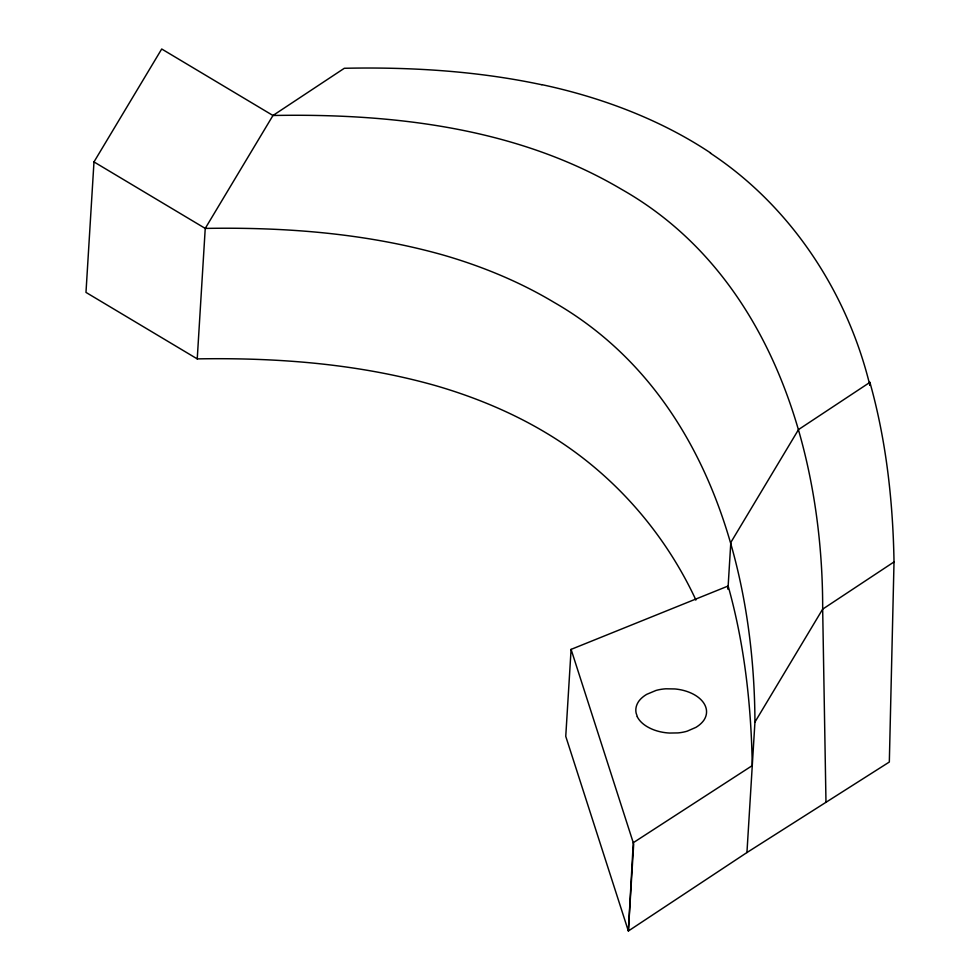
<?xml version="1.0" encoding="UTF-8"?>
<svg xmlns="http://www.w3.org/2000/svg" width="980" height="980" viewBox="0 0 980 980"><rect width="100%" height="100%" fill="white"/><g stroke="black" fill="none" stroke-linecap="round" stroke-linejoin="round"><path stroke-width="1.47" d="M869.823 385.14C847.198 292.285 790.787 206.204 710.378 153.162M727.981 588.735L730.811 542.479L798.541 429.559L869.897 382.359C886.288 440.718 892.976 501.442 894.017 561.932L889.326 762.024L746.944 852.539L628.364 931L565.754 736.348L571.095 649.385L728.14 586.016C744.543 644.387 751.219 705.098 752.273 765.601L633.264 842.714L628.364 931L633.692 844.037L571.095 649.385M869.774 385.361L869.897 382.359M727.969 589.054L728.14 586.016M825.981 802.289L822.673 609.144C823.016 449.477 768.528 272.587 621.528 189.311C517.158 127.498 392.123 113.264 272.967 115.493L161.712 49L93.982 161.921L85.983 292.408L197.237 358.888C277.242 357.504 357.945 363.702 435.194 385.52A385.961 241.852 2.2 0 1 545.799 432.719C610.466 471.209 662.456 529.371 694.649 597.298L695.837 600.115M197.237 358.888L205.237 228.414L272.967 115.493L344.323 68.282C410.461 66.91 477.003 70.94 541.805 84.758M746.944 852.539L754.943 722.064C754.282 561.442 701.643 387.026 553.81 302.232A385.961 241.852 2.2 0 0 443.205 255.045C365.944 233.228 285.241 227.029 205.237 228.414L93.982 161.921M754.943 722.064L822.673 609.144L894.017 561.932M637.343 716.698L636.118 713.085A35.917 22.503 2.2 0 1 638.225 702.121A31.715 19.869 2.2 0 1 639.132 700.798L640.21 699.512A38.024 23.826 2.2 0 1 646.678 694.367L655.951 690.471A33.002 20.678 2.2 0 1 665.837 688.805L674.914 688.952A35.488 22.234 2.2 0 1 704.24 719.651A31.507 19.747 2.2 0 1 703.346 720.937L702.293 722.199A38.33 24.022 2.2 0 1 695.947 727.356L687.164 731.178A33.05 20.703 2.2 0 1 677.952 732.918L669.511 733.052A35.39 22.173 2.2 0 1 648.919 727.65A35.047 21.964 2.2 0 1 637.245 716.711M541.866 84.647A395.271 247.683 2.2 0 1 710.647 153.003"/></g></svg>
